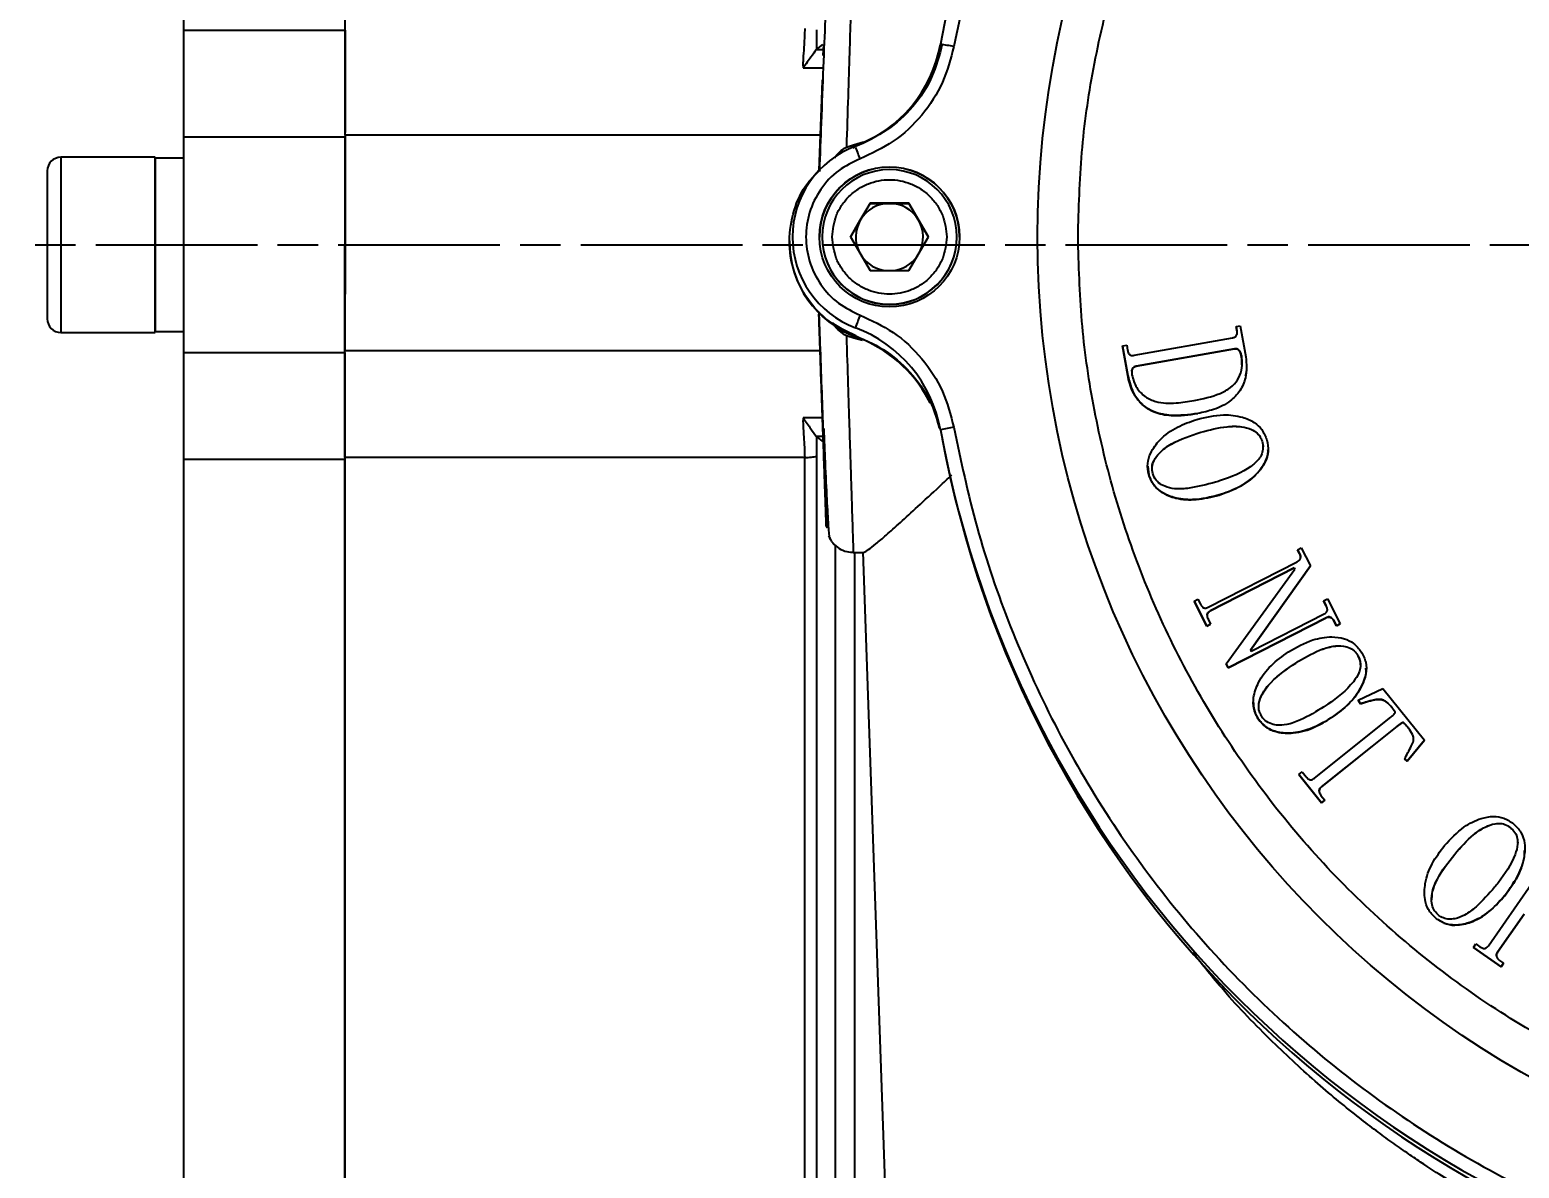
# Model space of a CAD drawing. Header units: millimetres. Extents: x 2160 to 4596, y 811 to 2534.
# Drawn here: x 3655.3 to 3765.9, y 2170 to 2254.6 of the extents above; entities that cross this region are included whole.
import ezdxf

# ---------------------------------------------------------------- set-up
doc = ezdxf.new("R2010")
doc.units = ezdxf.units.MM
doc.linetypes.add('AM_ISO08W050', pattern=[18, 12, -1.5, 3, -1.5])
doc.layers.add('AM_5', color=3, linetype='Continuous', lineweight=25)
doc.layers.add('AM_7', color=4, linetype='AM_ISO08W050', lineweight=25)
doc.styles.add('SLDTEXTSTYLE1', font='txt.shx', dxfattribs={"width": 0.7, "bigfont": 'gbcbig.shx'})
doc.dimstyles.new('SLDDIMSTYLE12$0', dxfattribs={"dimtxt": 12, "dimasz": 10, "dimexe": 0, "dimexo": 0.0625, "dimgap": 0.875, "dimtad": 1, "dimdec": 1, "dimlfac": 1.8, "dimrnd": 1e-09, "dimzin": 12, "dimdsep": 46, "dimtxsty": 'SLDTEXTSTYLE1', "dimcen": 0.09, "dimdle": 8.16, "dimclrd": 3, "dimclre": 3, "dimadec": 0, "dimazin": 3, "dimtfac": 1, "dimtdec": 1, "dimtofl": 0, "dimtmove": 0, "dimatfit": 3, "dimfxl": 0, "dimfrac": 2, "dimtolj": 1, "dimlwd": 5, "dimlwe": 5, "dimarcsym": 0})

# ---------------------------------------------------------------- blocks, each defined once
blk = doc.blocks.new('*D57')
at = {"layer": 'AM_5', "color": 3, "lineweight": 5, "transparency": 16777216}
blk.add_line((3666.63, 2331.61), (3497.42, 2331.61), dxfattribs=at)
at = {"layer": 'AM_5', "color": 3, "linetype": 'Continuous', "lineweight": 5, "transparency": 16777216}
for p, q in [((3497.42, 2321.61), (3497.42, 2155.61)), ((3666.63, 2145.61), (3497.42, 2145.61))]:
    blk.add_line(p, q, dxfattribs=at)
at = {"layer": 'AM_5', "color": 3, "transparency": 16777216}
for points in [[(3495.75, 2321.61), (3499.08, 2321.61), (3497.42, 2331.61)], [(3495.75, 2155.61), (3499.08, 2155.61), (3497.42, 2145.61)]]:
    blk.add_solid(points, dxfattribs=at)
at = {"layer": 'Defpoints', "color": 0, "transparency": 16777216}
for p in [(3666.69, 2331.61), (3497.42, 2145.61), (3666.69, 2145.61)]:
    blk.add_point(p, dxfattribs=at)
at = {"layer": 'AM_5', "color": 0, "transparency": 16777216, "insert": (3490.54, 2238.61), "char_height": 12, "attachment_point": 5, "rotation": 90, "style": 'SLDTEXTSTYLE1'}
blk.add_mtext('\\A1;186', dxfattribs=at)

msp = doc.modelspace()

# ---------------------------------------------------------------- linework, layer by layer
at = {"color": 7, "linetype": 'Continuous', "lineweight": 25}
for p, q in [((3666.692, 2254.546), (3678.692, 2254.546)), ((3666.692, 2254.546), (3666.692, 2246.608)), ((3678.692, 2254.546), (3678.692, 2246.958)), ((3713.692, 2254.584), (3713.692, 2253.128)), ((3713.676, 2253.1), (3713.692, 2253.128)), ((3714.192, 2253.1), (3713.676, 2253.1)), ((3713.692, 2253.128), (3714.17, 2253.492)), ((3714.205, 2253.479), (3714.178, 2252.685)), ((3714.205, 2253.493), (3714.205, 2253.479)), ((3712.698, 2251.751), (3714.196, 2251.751)), ((3714.114, 2250.851), (3714.086, 2250.064)), ((3714.114, 2250.868), (3714.114, 2250.851)), ((3714.086, 2250.064), (3713.879, 2244.144)), ((3666.692, 2246.608), (3666.691, 2230.618)), ((3678.692, 2246.608), (3666.692, 2246.608)), ((3678.691, 2230.618), (3678.692, 2246.608)), ((3713.971, 2246.77), (3678.692, 2246.77)), ((3715.918, 2245.878), (3716.446, 2246.033)), ((3716.395, 2245.824), (3716.627, 2245.951)), ((3716.446, 2246.033), (3717.174, 2246.265)), ((3657.592, 2245.113), (3657.591, 2232.113)), ((3664.592, 2245.113), (3657.592, 2245.113)), ((3664.592, 2245.113), (3664.591, 2232.113)), ((3664.591, 2232.173), (3664.592, 2245.053)), ((3666.692, 2245.053), (3664.592, 2245.053)), ((3717.671, 2241.699), (3716.227, 2239.199)), ((3716.949, 2240.443), (3717.671, 2241.693)), ((3720.558, 2241.699), (3717.671, 2241.699)), ((3717.671, 2241.693), (3717.671, 2241.699)), ((3717.671, 2241.693), (3719.114, 2241.693)), ((3719.114, 2241.693), (3720.558, 2241.693)), ((3722.001, 2239.199), (3720.558, 2241.699)), ((3720.558, 2241.693), (3720.558, 2241.699)), ((3720.558, 2241.693), (3721.279, 2240.443)), ((3716.229, 2239.196), (3716.949, 2240.443)), ((3721.279, 2240.443), (3721.999, 2239.196)), ((3711.692, 2238.903), (3711.692, 2238.831)), ((3711.914, 2239.201), (3711.914, 2239.167)), ((3714.114, 2239.198), (3714.114, 2239.186)), ((3716.227, 2239.199), (3717.671, 2236.699)), ((3720.558, 2236.699), (3722.001, 2239.199)), ((3724.114, 2239.186), (3724.114, 2239.198)), ((3717.671, 2236.699), (3720.558, 2236.699)), ((3744.851, 2232.554), (3745.157, 2232.608)), ((3745.157, 2232.608), (3745.568, 2230.31)), ((3657.591, 2232.113), (3664.591, 2232.113)), ((3664.591, 2232.173), (3666.691, 2232.173)), ((3716.471, 2231.696), (3715.915, 2231.855)), ((3716.51, 2231.826), (3716.471, 2231.696)), ((3717.108, 2231.503), (3716.471, 2231.696)), ((3716.583, 2232.427), (3716.583, 2232.461)), ((3716.627, 2231.783), (3716.627, 2231.856)), ((3737.278, 2230.414), (3744.579, 2231.714)), ((3744.907, 2232.248), (3744.851, 2232.554)), ((3744.851, 2232.554), (3744.851, 2232.552)), ((3744.851, 2232.552), (3744.907, 2232.246)), ((3744.907, 2232.248), (3744.907, 2232.246)), ((3744.907, 2232.246), (3744.908, 2232.028)), ((3666.691, 2230.618), (3678.691, 2230.618)), ((3666.691, 2230.618), (3666.691, 2222.68)), ((3678.691, 2230.78), (3713.969, 2230.78)), ((3678.691, 2230.618), (3678.691, 2222.68)), ((3713.969, 2230.78), (3713.974, 2230.643)), ((3736.419, 2231.104), (3736.725, 2231.158)), ((3736.81, 2228.909), (3736.419, 2231.104)), ((3736.419, 2231.104), (3736.419, 2231.101)), ((3736.419, 2231.101), (3736.81, 2228.907)), ((3736.725, 2231.158), (3736.789, 2230.801)), ((3744.726, 2230.898), (3737.425, 2229.597)), ((3737.425, 2229.595), (3744.726, 2230.895)), ((3744.726, 2230.895), (3744.726, 2230.898)), ((3737.425, 2229.595), (3737.425, 2229.597)), ((3745.261, 2230.254), (3745.251, 2229.715)), ((3745.261, 2230.254), (3745.261, 2230.256)), ((3736.81, 2228.909), (3736.81, 2228.907)), ((3745.626, 2229.259), (3745.626, 2229.262)), ((3722.133, 2226.855), (3722.024, 2227.104)), ((3714.145, 2225.763), (3712.698, 2225.763)), ((3722.905, 2224.889), (3722.905, 2224.855)), ((3713.691, 2224.381), (3713.676, 2224.409)), ((3713.676, 2224.409), (3714.192, 2224.409)), ((3713.691, 2224.381), (3713.691, 2222.923)), ((3714.207, 2223.987), (3713.691, 2224.381)), ((3714.194, 2224.409), (3714.256, 2224.409)), ((3678.691, 2222.68), (3666.691, 2222.68)), ((3712.825, 2222.822), (3678.691, 2222.818)), ((3747.23, 2223.432), (3747.23, 2223.434)), ((3738.272, 2222.192), (3738.272, 2222.19)), ((3738.285, 2222.192), (3738.363, 2221.537)), ((3749.41, 2215.97), (3749.688, 2216.113)), ((3749.688, 2216.113), (3750.373, 2214.772)), ((3716.424, 2215.779), (3717.201, 2215.779)), ((3717.132, 2215.824), (3719.823, 2138.775)), ((3742.784, 2211.705), (3749.395, 2215.088)), ((3749.553, 2215.693), (3749.41, 2215.97)), ((3749.41, 2215.97), (3749.41, 2215.968)), ((3749.41, 2215.968), (3749.553, 2215.691)), ((3749.553, 2215.693), (3749.553, 2215.691)), ((3749.168, 2214.622), (3742.926, 2211.428)), ((3742.926, 2211.426), (3749.168, 2214.62)), ((3744.124, 2207.49), (3749.216, 2214.529)), ((3750.373, 2214.772), (3745.925, 2208.529)), ((3745.926, 2208.527), (3750.373, 2214.77)), ((3749.216, 2214.529), (3749.168, 2214.622)), ((3749.168, 2214.622), (3749.168, 2214.62)), ((3749.168, 2214.62), (3749.215, 2214.528)), ((3750.373, 2214.772), (3750.373, 2214.77)), ((3741.736, 2212.16), (3742.013, 2212.302)), ((3742.681, 2210.311), (3741.736, 2212.16)), ((3741.736, 2212.16), (3741.736, 2212.158)), ((3741.736, 2212.158), (3742.681, 2210.308)), ((3742.013, 2212.302), (3742.202, 2211.933)), ((3751.35, 2212.179), (3751.628, 2212.322)), ((3751.539, 2211.809), (3751.35, 2212.179)), ((3751.35, 2212.179), (3751.35, 2212.177)), ((3751.35, 2212.177), (3751.539, 2211.807)), ((3751.539, 2211.809), (3751.539, 2211.807)), ((3751.628, 2212.322), (3752.573, 2210.472)), ((3742.77, 2210.823), (3742.959, 2210.453)), ((3742.926, 2211.428), (3742.926, 2211.426)), ((3751.525, 2210.927), (3744.267, 2207.213)), ((3744.267, 2207.211), (3751.525, 2210.925)), ((3745.974, 2208.436), (3751.383, 2211.204)), ((3751.525, 2210.927), (3751.525, 2210.925)), ((3752.296, 2210.33), (3752.107, 2210.7)), ((3752.107, 2210.7), (3752.107, 2210.698)), ((3752.107, 2210.698), (3752.296, 2210.328)), ((3752.573, 2210.472), (3752.296, 2210.33)), ((3752.296, 2210.328), (3752.573, 2210.47)), ((3752.573, 2210.472), (3752.573, 2210.47)), ((3742.959, 2210.453), (3742.681, 2210.311)), ((3742.681, 2210.308), (3742.959, 2210.451)), ((3742.681, 2210.311), (3742.681, 2210.308)), ((3742.959, 2210.453), (3742.959, 2210.451)), ((3752.296, 2210.33), (3752.296, 2210.328)), ((3745.925, 2208.529), (3745.974, 2208.436)), ((3744.267, 2207.213), (3744.124, 2207.49)), ((3744.124, 2207.49), (3744.124, 2207.488)), ((3744.124, 2207.488), (3744.267, 2207.211)), ((3744.267, 2207.213), (3744.267, 2207.211)), ((3754.518, 2207.175), (3754.518, 2207.177)), ((3753.922, 2204.805), (3755.75, 2205.672)), ((3755.75, 2205.672), (3758.829, 2201.829)), ((3746.125, 2204.633), (3746.125, 2204.63)), ((3754.076, 2204.529), (3753.922, 2204.805)), ((3753.922, 2204.805), (3753.922, 2204.803)), ((3753.922, 2204.803), (3754.076, 2204.527)), ((3754.076, 2204.529), (3754.076, 2204.527)), ((3756.44, 2204.231), (3756.44, 2204.229)), ((3750.663, 2199.007), (3756.326, 2203.543)), ((3756.806, 2202.863), (3751.183, 2198.359)), ((3751.183, 2198.357), (3756.806, 2202.861)), ((3756.806, 2202.863), (3756.806, 2202.861)), ((3757.638, 2202.734), (3757.638, 2202.732)), ((3758.829, 2201.829), (3757.551, 2200.274)), ((3757.551, 2200.272), (3758.829, 2201.827)), ((3758.829, 2201.829), (3758.829, 2201.827)), ((3749.513, 2199.28), (3749.755, 2199.475)), ((3749.755, 2199.475), (3750.048, 2199.111)), ((3757.551, 2200.274), (3757.349, 2200.444)), ((3757.349, 2200.444), (3757.349, 2200.441)), ((3757.349, 2200.441), (3757.551, 2200.272)), ((3757.551, 2200.274), (3757.551, 2200.272)), ((3751.198, 2197.176), (3749.513, 2199.28)), ((3749.513, 2199.28), (3749.513, 2199.278)), ((3749.513, 2199.278), (3751.198, 2197.174)), ((3751.183, 2198.359), (3751.183, 2198.357)), ((3751.15, 2197.735), (3751.441, 2197.371)), ((3751.441, 2197.371), (3751.198, 2197.176)), ((3751.198, 2197.174), (3751.441, 2197.369)), ((3751.441, 2197.371), (3751.441, 2197.369)), ((3751.198, 2197.176), (3751.198, 2197.174)), ((3763.577, 2186.568), (3767.851, 2192.695)), ((3758.843, 2190.604), (3758.843, 2190.602)), ((3766.235, 2188.918), (3764.262, 2186.09)), ((3764.262, 2186.088), (3766.235, 2188.916)), ((3762.471, 2186.446), (3762.652, 2186.704)), ((3764.528, 2185.009), (3762.471, 2186.446)), ((3762.471, 2186.446), (3762.471, 2186.444)), ((3762.471, 2186.444), (3764.528, 2185.007)), ((3762.652, 2186.704), (3762.95, 2186.494)), ((3764.262, 2186.09), (3764.262, 2186.088)), ((3764.409, 2185.477), (3764.709, 2185.267)), ((3764.709, 2185.267), (3764.528, 2185.009)), ((3764.528, 2185.007), (3764.709, 2185.265)), ((3764.709, 2185.267), (3764.709, 2185.265)), ((3764.528, 2185.009), (3764.528, 2185.007))]:
    msp.add_line(p, q, dxfattribs=at)
at = {"color": 7, "linetype": 'Continuous', "lineweight": 25, "flags": 128}
for points in [[(3666.692, 2314.457), (3666.692, 2313.199), (3666.692, 2311.595), (3666.692, 2309.653), (3666.692, 2307.383), (3666.692, 2304.794), (3666.692, 2301.899), (3666.692, 2298.712), (3666.692, 2295.246), (3666.692, 2291.518), (3666.692, 2287.545), (3666.692, 2283.346), (3666.692, 2278.94), (3666.692, 2274.347), (3666.692, 2269.589), (3666.692, 2264.688), (3666.692, 2259.665), (3666.692, 2254.546)], [(3678.692, 2254.546), (3678.692, 2259.665), (3678.692, 2264.687), (3678.692, 2269.589), (3678.692, 2274.347), (3678.692, 2278.94), (3678.692, 2283.346), (3678.692, 2287.545), (3678.692, 2291.518), (3678.692, 2295.246), (3678.692, 2298.712), (3678.692, 2301.899), (3678.692, 2304.794), (3678.692, 2307.383), (3678.692, 2309.653), (3678.692, 2311.595), (3678.692, 2313.198), (3678.692, 2314.457)], [(3666.691, 2222.68), (3666.691, 2217.56), (3666.691, 2212.538), (3666.691, 2207.637), (3666.691, 2202.878), (3666.691, 2198.286), (3666.691, 2193.879), (3666.691, 2189.68), (3666.691, 2185.708), (3666.691, 2181.98), (3666.691, 2178.514), (3666.691, 2175.326), (3666.691, 2172.431), (3666.691, 2169.843), (3666.691, 2167.572), (3666.691, 2165.631), (3666.691, 2164.027), (3666.691, 2162.768)], [(3678.691, 2162.768), (3678.691, 2164.027), (3678.691, 2165.631), (3678.691, 2167.572), (3678.691, 2169.843), (3678.691, 2172.431), (3678.691, 2175.326), (3678.691, 2178.514), (3678.691, 2181.98), (3678.691, 2185.708), (3678.691, 2189.68), (3678.691, 2193.879), (3678.691, 2198.286), (3678.691, 2202.878), (3678.691, 2207.636), (3678.691, 2212.538), (3678.691, 2217.56), (3678.691, 2222.68)], [(3712.825, 2162.782), (3712.825, 2164.052), (3712.825, 2165.667), (3712.825, 2167.619), (3712.825, 2169.899), (3712.825, 2172.498), (3712.825, 2175.402), (3712.825, 2178.598), (3712.825, 2182.073), (3712.825, 2185.809), (3712.825, 2189.789), (3712.825, 2193.995), (3712.825, 2198.407), (3712.825, 2203.005), (3712.825, 2207.768), (3712.825, 2212.674), (3712.825, 2217.699), (3712.825, 2222.822)], [(3713.691, 2222.923), (3713.691, 2217.834), (3713.691, 2212.841), (3713.691, 2207.967), (3713.691, 2203.235), (3713.691, 2198.666), (3713.691, 2194.282), (3713.691, 2190.104), (3713.691, 2186.149), (3713.691, 2182.437), (3713.691, 2178.986), (3713.691, 2175.809), (3713.691, 2172.924), (3713.691, 2170.342), (3713.691, 2168.077), (3713.691, 2166.137), (3713.691, 2164.533), (3713.691, 2163.271)], [(3715.105, 2163.007), (3715.105, 2163.007), (3715.105, 2163.186), (3715.105, 2163.715), (3715.105, 2164.594), (3715.105, 2165.816), (3715.105, 2167.377), (3715.105, 2169.27), (3715.105, 2171.485), (3715.105, 2174.013), (3715.105, 2176.84), (3715.105, 2179.956), (3715.105, 2183.344), (3715.105, 2186.989), (3715.105, 2190.874), (3715.105, 2194.982), (3715.106, 2199.292), (3715.106, 2203.785), (3715.106, 2208.44), (3715.106, 2213.236), (3715.106, 2216.261)], [(3716.52, 2215.741), (3716.52, 2211.513), (3716.52, 2206.796), (3716.52, 2202.228), (3716.52, 2197.83), (3716.52, 2193.623), (3716.52, 2189.626), (3716.52, 2185.858), (3716.52, 2182.337), (3716.52, 2179.078), (3716.52, 2176.098), (3716.52, 2173.41), (3716.52, 2171.027), (3716.52, 2168.96), (3716.52, 2167.219), (3716.52, 2165.811), (3716.52, 2164.744), (3716.52, 2164.022), (3716.52, 2163.649), (3716.52, 2163.593)]]:
    msp.add_lwpolyline(points, dxfattribs=at)
at = {"color": 7, "linetype": 'Continuous', "lineweight": 25}
for centre, radius in [((3801.614, 2239.203), 71.5), ((3719.114, 2239.203), 5.2)]:
    msp.add_circle(centre, radius, dxfattribs=at)
for centre, radius, start, end in [((3801.614, 2239.201), 80, 100.30604, 169.69383), ((3713.066, 2255.303), 10, 290.58663, 349.69385), ((3702.408, 2136.605), 118.693, 79.57321, 80.05575), ((3719.114, 2239.201), 7.2, 110.58661, 179.99981), ((3407.806, 2129.163), 330.121, 20.5433, 20.71651), ((3657.592, 2244.113), 1, 89.99969, 179.99969), ((3719.114, 2239.186), 5.2, 0.00011, 179.99974), ((3719.114, 2239.198), 5, 359.99978, 179.99975), ((3719.114, 2239.193), 2.5, 89.99966, 149.9996), ((3719.114, 2239.193), 2.5, 29.99978, 89.99971), ((3719.114, 2239.193), 2.5, 149.99962, 207.09742), ((3719.114, 2239.193), 2.5, 332.90197, 29.99975), ((3719.192, 2238.831), 7.5, 179.99988, 250.00153), ((3719.114, 2239.201), 7.2, 179.99987, 249.41339), ((3719.114, 2239.198), 5, 179.99995, 359.99959), ((3719.114, 2239.186), 5, 179.99995, 359.99959), ((3719.114, 2239.193), 2.5, 212.9021, 265.89476), ((3719.114, 2239.193), 2.5, 274.10462, 327.09726), ((3657.591, 2233.113), 1, 179.99969, 269.99969), ((4030.483, 2115.36), 335.031, 159.37056, 159.54192), ((3713.066, 2223.1), 10, 10.30615, 69.41337), ((3713.207, 2222.386), 10, 28.14855, 70.0015), ((3744.938, 2107.918), 119.028, 100.18577, 100.66732), ((3801.614, 2239.201), 80, 190.30617, 259.69396), ((3801.691, 2238.829), 80, 190.52799, 258.6349)]:
    msp.add_arc(centre, radius, start, end, dxfattribs=at)
for points, knots in [([(3787.481, 2316.929), (3784.985, 2316.402), (3779.947, 2315.34), (3772.57, 2312.801), (3765.328, 2309.532), (3758.349, 2305.469), (3751.746, 2300.658), (3745.653, 2295.165), (3740.16, 2289.072), (3735.348, 2282.469), (3731.286, 2275.49), (3728.016, 2268.248), (3725.478, 2260.871), (3724.415, 2255.833), (3723.889, 2253.337)], [0, 0, 0, 0, 0.0799588, 0.1613715, 0.2441424, 0.3288926, 0.4142166, 0.5, 0.5857784, 0.6711024, 0.7558576, 0.8386237, 0.9200388, 1, 1, 1, 1]), ([(3733.114, 2239.21), (3733.169, 2241.299), (3733.279, 2245.477), (3734.189, 2251.816), (3735.675, 2258.168), (3737.849, 2264.534), (3740.679, 2270.757), (3744.193, 2276.78), (3748.347, 2282.472), (3753.091, 2287.733), (3758.352, 2292.477), (3764.044, 2296.631), (3770.067, 2300.144), (3776.29, 2302.976), (3782.656, 2305.147), (3789.008, 2306.642), (3795.347, 2307.52), (3801.614, 2307.805), (3807.881, 2307.52), (3814.22, 2306.642), (3820.573, 2305.147), (3826.938, 2302.976), (3833.162, 2300.144), (3839.184, 2296.631), (3844.876, 2292.477), (3850.138, 2287.733), (3854.881, 2282.472), (3859.035, 2276.78), (3862.549, 2270.757), (3865.38, 2264.534), (3867.554, 2258.168), (3869.04, 2251.816), (3869.95, 2245.477), (3870.059, 2241.299), (3870.114, 2239.21)], [0, 0, 0, 0, 0.02912361, 0.05824846, 0.08912004, 0.11999406, 0.1519015, 0.18431275, 0.21706879, 0.24999999, 0.2829312, 0.31568724, 0.34809849, 0.38000593, 0.41087751, 0.44175153, 0.47087453, 0.49999999, 0.52912299, 0.55824846, 0.58912004, 0.61999406, 0.6519015, 0.68431275, 0.71706879, 0.74999999, 0.7829312, 0.81568724, 0.84809849, 0.88000593, 0.91087751, 0.94175153, 0.97087515, 1, 1, 1, 1]), ([(3716.436, 2262.071), (3716.435, 2262.02), (3716.431, 2261.918), (3716.406, 2261.148), (3716.374, 2260.137), (3716.338, 2259.008), (3716.29, 2257.502), (3716.225, 2255.494), (3716.139, 2252.834), (3716.037, 2249.619), (3715.959, 2247.153), (3715.918, 2245.878)], [0, 0, 0, 0, 0.1217334, 0.2456529, 0.3295313, 0.4143849, 0.5002146, 0.6112196, 0.7315209, 0.8611156, 1, 1, 1, 1]), ([(3714.722, 2260.953), (3714.709, 2260.989), (3714.667, 2261.101), (3714.585, 2260.173), (3714.473, 2258.275), (3714.344, 2255.442), (3714.199, 2251.87), (3714.053, 2248.023), (3713.954, 2245.284), (3713.91, 2244.072)], [0, 0, 0, 0, 0.0766683, 0.2378832, 0.398102, 0.5574825, 0.7161906, 0.8743952, 1, 1, 1, 1]), ([(3712.826, 2254.688), (3712.814, 2254.286), (3712.793, 2253.579), (3712.716, 2252.742), (3712.689, 2252.165), (3712.695, 2251.881), (3712.698, 2251.751)], [0, 0, 0, 0, 0.39272652, 0.69002655, 0.85917042, 1, 1, 1, 1]), ([(3713.676, 2253.1), (3713.552, 2252.928), (3713.273, 2252.541), (3712.903, 2252.034), (3712.698, 2251.751)], [0, 0, 0, 0, 0.4434973, 1, 1, 1, 1]), ([(3723.889, 2253.337), (3723.655, 2252.434), (3723.18, 2250.597), (3721.596, 2248.184), (3719.504, 2246.194), (3717.781, 2245.398), (3716.934, 2245.008)], [0, 0, 0, 0, 0.24579633, 0.5, 0.75420367, 1, 1, 1, 1]), ([(3715.045, 2245.083), (3715.157, 2245.232), (3715.399, 2245.551), (3715.737, 2245.764), (3715.918, 2245.878)], [0, 0, 0, 0, 0.4647089, 1, 1, 1, 1]), ([(3716.934, 2245.008), (3716.381, 2244.743), (3715.247, 2244.202), (3713.937, 2242.784), (3713.1, 2241.068), (3712.824, 2239.203), (3713.1, 2237.339), (3713.937, 2235.623), (3715.247, 2234.205), (3716.381, 2233.664), (3716.934, 2233.399)], [0, 0, 0, 0, 0.122089, 0.25, 0.377911, 0.5, 0.622089, 0.75, 0.877911, 1, 1, 1, 1]), ([(3656.592, 2244.113), (3656.592, 2244.039), (3656.592, 2243.926), (3656.592, 2243.24), (3656.592, 2242.531), (3656.591, 2241.65), (3656.591, 2240.369), (3656.591, 2238.613), (3656.591, 2236.857), (3656.591, 2235.576), (3656.591, 2234.695), (3656.591, 2233.985), (3656.591, 2233.299), (3656.591, 2233.186), (3656.591, 2233.113)], [0, 0, 0, 0, 0.1197284, 0.1841803, 0.25, 0.3158197, 0.3802716, 0.5, 0.6197284, 0.6841803, 0.75, 0.8158197, 0.8802716, 1, 1, 1, 1]), ([(3716.627, 2231.856), (3715.932, 2232.18), (3714.544, 2232.83), (3712.954, 2234.542), (3711.927, 2236.61), (3711.571, 2238.908), (3711.94, 2241.181), (3712.774, 2243.039), (3713.664, 2243.882), (3713.999, 2244.199)], [0, 0, 0, 0, 0.1514487, 0.3028974, 0.4543462, 0.6057949, 0.7572436, 0.9086923, 1, 1, 1, 1]), ([(3714.864, 2239.199), (3714.921, 2239.734), (3715.008, 2240.556), (3715.538, 2241.546), (3716.087, 2242.226), (3716.768, 2242.778), (3717.757, 2243.291), (3719.114, 2243.552), (3720.471, 2243.291), (3721.461, 2242.778), (3722.142, 2242.226), (3722.69, 2241.546), (3723.22, 2240.556), (3723.307, 2239.734), (3723.364, 2239.199)], [0, 0, 0, 0, 0.1197284, 0.1841803, 0.25, 0.3158197, 0.3802716, 0.5, 0.6197284, 0.6841803, 0.75, 0.8158197, 0.8802716, 1, 1, 1, 1]), ([(3723.364, 2239.199), (3723.307, 2238.665), (3723.22, 2237.842), (3722.69, 2236.852), (3722.142, 2236.173), (3721.461, 2235.62), (3720.471, 2235.107), (3719.114, 2234.847), (3717.757, 2235.107), (3716.768, 2235.621), (3716.087, 2236.173), (3715.538, 2236.852), (3715.008, 2237.842), (3714.921, 2238.665), (3714.864, 2239.199)], [0, 0, 0, 0, 0.1197284, 0.1841803, 0.25, 0.3158197, 0.3802716, 0.5, 0.6197284, 0.6841803, 0.75, 0.8158197, 0.8802716, 1, 1, 1, 1]), ([(3870.114, 2239.21), (3870.059, 2237.121), (3869.95, 2232.943), (3869.04, 2226.604), (3867.554, 2220.251), (3865.38, 2213.886), (3862.549, 2207.663), (3859.035, 2201.64), (3854.881, 2195.948), (3850.138, 2190.687), (3844.876, 2185.943), (3839.184, 2181.789), (3833.162, 2178.275), (3826.939, 2175.444), (3820.573, 2173.273), (3814.22, 2171.777), (3807.882, 2170.9), (3801.614, 2170.615), (3795.347, 2170.9), (3789.008, 2171.777), (3782.656, 2173.273), (3776.29, 2175.444), (3770.067, 2178.275), (3764.044, 2181.789), (3758.352, 2185.943), (3753.091, 2190.687), (3748.347, 2195.948), (3744.193, 2201.64), (3740.679, 2207.663), (3737.849, 2213.886), (3735.675, 2220.251), (3734.189, 2226.604), (3733.279, 2232.943), (3733.169, 2237.121), (3733.114, 2239.21)], [0, 0, 0, 0, 0.0291236, 0.0582485, 0.08912, 0.1199941, 0.1519015, 0.1843128, 0.2170688, 0.25, 0.2829312, 0.3156872, 0.3480985, 0.3800059, 0.4108775, 0.4417515, 0.4708745, 0.5, 0.529123, 0.5582485, 0.58912, 0.6199941, 0.6519015, 0.6843128, 0.7170688, 0.75, 0.7829312, 0.8156872, 0.8480985, 0.8800059, 0.9108775, 0.9417515, 0.9708751, 1, 1, 1, 1]), ([(3713.873, 2233.633), (3713.895, 2232.99), (3713.959, 2231.172), (3714.056, 2228.386), (3714.161, 2225.381), (3714.251, 2222.78), (3714.325, 2220.644), (3714.381, 2219.046), (3714.417, 2218.023), (3714.43, 2217.615), (3714.423, 2217.825), (3714.394, 2218.655), (3714.344, 2220.073), (3714.275, 2222.043), (3714.189, 2224.507), (3714.088, 2227.376), (3714.012, 2229.554), (3713.974, 2230.643)], [0, 0, 0, 0, 0.0375957, 0.1063366, 0.1750804, 0.243824, 0.3125667, 0.3813092, 0.4500521, 0.518795, 0.587537, 0.6562791, 0.7250226, 0.7937664, 0.8625103, 0.9312548, 1, 1, 1, 1]), ([(3713.969, 2230.78), (3713.964, 2230.936), (3713.952, 2231.257), (3713.912, 2232.427), (3713.879, 2233.39), (3713.876, 2233.477)], [0, 0, 0, 0, 0.4620596, 0.9510913, 1, 1, 1, 1]), ([(3714.11, 2226.777), (3714.109, 2226.824), (3714.106, 2226.896), (3714.092, 2227.318), (3714.074, 2227.835), (3714.049, 2228.528), (3714.02, 2229.355), (3713.994, 2230.135), (3713.967, 2230.914), (3713.938, 2231.74), (3713.913, 2232.431), (3713.895, 2232.945), (3713.881, 2233.364), (3713.878, 2233.432), (3713.877, 2233.477)], [0, 0, 0, 0, 0.1213599, 0.1847896, 0.2498693, 0.3550213, 0.4225846, 0.5, 0.5774194, 0.644984, 0.7501306, 0.8152129, 0.8786435, 1, 1, 1, 1]), ([(3715.915, 2231.855), (3715.742, 2231.97), (3715.387, 2232.204), (3715.053, 2232.552), (3714.951, 2232.785), (3714.937, 2232.817)], [0, 0, 0, 0, 0.44903943, 0.92413199, 1, 1, 1, 1]), ([(3716.934, 2233.399), (3717.781, 2233.008), (3719.504, 2232.213), (3721.596, 2230.223), (3723.18, 2227.81), (3723.655, 2225.973), (3723.889, 2225.07)], [0, 0, 0, 0, 0.24579633, 0.5, 0.75420367, 1, 1, 1, 1]), ([(3715.915, 2231.855), (3715.953, 2230.633), (3716.029, 2228.267), (3716.117, 2225.477), (3716.184, 2223.376), (3716.234, 2221.828), (3716.288, 2220.143), (3716.341, 2218.468), (3716.387, 2217.014), (3716.415, 2216.131), (3716.427, 2215.743), (3716.425, 2215.814), (3716.424, 2215.83)], [0, 0, 0, 0, 0.1340749, 0.2594439, 0.3382255, 0.41313, 0.4841574, 0.6085038, 0.7306346, 0.850552, 0.9682583, 1, 1, 1, 1]), ([(3716.627, 2231.856), (3717.418, 2231.499), (3719.002, 2230.785), (3720.906, 2228.983), (3722.254, 2227.021), (3722.646, 2225.589), (3722.809, 2224.992)], [0, 0, 0, 0, 0.2693299, 0.5386597, 0.8079896, 1, 1, 1, 1]), ([(3744.579, 2231.714), (3744.651, 2231.733), (3744.756, 2231.759), (3744.861, 2231.853), (3744.913, 2231.954), (3744.927, 2232.091), (3744.914, 2232.192), (3744.907, 2232.248)], [0, 0, 0, 0, 0.30392994, 0.43941157, 0.5752405, 0.76653821, 1, 1, 1, 1]), ([(3736.789, 2230.801), (3736.807, 2230.716), (3736.833, 2230.595), (3736.928, 2230.472), (3737.023, 2230.416), (3737.143, 2230.397), (3737.232, 2230.408), (3737.278, 2230.414)], [0, 0, 0, 0, 0.35696, 0.5062957, 0.6288316, 0.8071132, 1, 1, 1, 1]), ([(3744.726, 2230.895), (3744.772, 2230.9), (3744.854, 2230.908), (3744.975, 2230.86), (3745.087, 2230.758), (3745.199, 2230.551), (3745.237, 2230.369), (3745.261, 2230.254)], [0, 0, 0, 0, 0.1466773, 0.2597848, 0.4063589, 0.6245326, 1, 1, 1, 1]), ([(3745.261, 2230.256), (3745.243, 2230.345), (3745.206, 2230.524), (3745.111, 2230.732), (3744.992, 2230.848), (3744.897, 2230.898), (3744.806, 2230.906), (3744.749, 2230.9), (3744.726, 2230.898)], [0, 0, 0, 0, 0.2921955, 0.58744784, 0.71225893, 0.81805092, 0.92407158, 1, 1, 1, 1]), ([(3737.425, 2229.597), (3737.374, 2229.584), (3737.287, 2229.562), (3737.184, 2229.469), (3737.117, 2229.34), (3737.091, 2229.163), (3737.108, 2229.033), (3737.117, 2228.963)], [0, 0, 0, 0, 0.193467, 0.3358788, 0.5086875, 0.7339662, 1, 1, 1, 1]), ([(3737.11, 2229.226), (3737.109, 2229.24), (3737.106, 2229.298), (3737.145, 2229.395), (3737.211, 2229.499), (3737.312, 2229.568), (3737.386, 2229.586), (3737.425, 2229.595)], [0, 0, 0, 0, 0.082416, 0.3268959, 0.5723108, 0.7726547, 1, 1, 1, 1]), ([(3741.724, 2227.047), (3742.383, 2227.184), (3743.336, 2227.381), (3744.428, 2227.964), (3744.996, 2228.564), (3745.292, 2229.265), (3745.322, 2229.851), (3745.274, 2230.168), (3745.261, 2230.256)], [0, 0, 0, 0, 0.371772, 0.5375514, 0.6794823, 0.8219529, 0.950737, 1, 1, 1, 1]), ([(3745.568, 2230.31), (3745.612, 2229.777), (3745.685, 2228.894), (3745.173, 2227.75), (3744.366, 2226.898), (3743.246, 2226.36), (3742.396, 2226.178), (3742, 2226.093)], [0, 0, 0, 0, 0.251835, 0.4174083, 0.5832357, 0.8058387, 1, 1, 1, 1]), ([(3742, 2226.093), (3741.332, 2226.002), (3740.27, 2225.858), (3738.877, 2226.112), (3737.942, 2226.636), (3737.231, 2227.48), (3736.932, 2228.298), (3736.829, 2228.814), (3736.81, 2228.909)], [0, 0, 0, 0, 0.2981143, 0.4743939, 0.6200678, 0.7658819, 0.9565068, 1, 1, 1, 1]), ([(3736.81, 2228.907), (3736.928, 2228.434), (3737.128, 2227.632), (3737.859, 2226.703), (3738.82, 2226.118), (3740.255, 2225.853), (3741.344, 2226.002), (3742, 2226.091)], [0, 0, 0, 0, 0.2147875, 0.363839, 0.5132044, 0.70643, 1, 1, 1, 1]), ([(3737.117, 2228.963), (3737.21, 2228.634), (3737.39, 2228.003), (3738.067, 2227.31), (3739.083, 2226.842), (3740.351, 2226.839), (3741.286, 2226.98), (3741.724, 2227.047)], [0, 0, 0, 0, 0.1795953, 0.3437589, 0.4958271, 0.7636966, 1, 1, 1, 1]), ([(3745.535, 2228.876), (3745.582, 2228.995), (3745.632, 2229.121), (3745.624, 2229.252), (3745.623, 2229.259)], [0, 0, 0, 0, 0.9454114, 1, 1, 1, 1]), ([(3741.938, 2225.65), (3742.595, 2225.808), (3743.714, 2226.078), (3745.194, 2225.903), (3746.165, 2225.49), (3746.82, 2224.904), (3747.022, 2224.4), (3747.128, 2224.136)], [0, 0, 0, 0, 0.335879, 0.5723444, 0.7315693, 0.8590321, 1, 1, 1, 1]), ([(3712.698, 2225.763), (3712.695, 2225.583), (3712.688, 2225.121), (3712.775, 2224.155), (3712.806, 2223.332), (3712.825, 2222.822)], [0, 0, 0, 0, 0.1942422, 0.5006255, 1, 1, 1, 1]), ([(3712.698, 2225.763), (3712.901, 2225.482), (3713.27, 2224.973), (3713.55, 2224.583), (3713.676, 2224.409)], [0, 0, 0, 0, 0.5512851, 1, 1, 1, 1]), ([(3714.233, 2224.969), (3714.267, 2224.118), (3714.349, 2222.054), (3714.463, 2219.587), (3714.574, 2217.685), (3714.655, 2216.76), (3714.696, 2216.864), (3714.71, 2216.898)], [0, 0, 0, 0, 0.1663905, 0.4035453, 0.6419371, 0.881799, 1, 1, 1, 1]), ([(3723.889, 2225.07), (3724.415, 2222.574), (3725.478, 2217.537), (3728.016, 2210.16), (3731.285, 2202.918), (3735.348, 2195.939), (3740.16, 2189.336), (3745.652, 2183.242), (3751.746, 2177.749), (3758.349, 2172.938), (3765.328, 2168.875), (3772.57, 2165.606), (3779.947, 2163.067), (3784.985, 2162.005), (3787.481, 2161.478)], [0, 0, 0, 0, 0.0799588, 0.1613715, 0.2441424, 0.3288926, 0.4142166, 0.5, 0.5857784, 0.6711024, 0.7558576, 0.8386237, 0.9200388, 1, 1, 1, 1]), ([(3738.363, 2221.539), (3738.312, 2221.824), (3738.214, 2222.371), (3738.527, 2223.296), (3739.24, 2224.274), (3740.447, 2225.14), (3741.446, 2225.482), (3741.938, 2225.65)], [0, 0, 0, 0, 0.14232276, 0.27348402, 0.47364872, 0.74063358, 1, 1, 1, 1]), ([(3742.221, 2224.698), (3742.87, 2224.871), (3743.865, 2225.136), (3745.155, 2225.159), (3745.919, 2224.97), (3746.426, 2224.659), (3746.677, 2224.323), (3746.754, 2224.098), (3746.777, 2224.032)], [0, 0, 0, 0, 0.3973458, 0.609831, 0.7595167, 0.8585918, 0.95839, 1, 1, 1, 1]), ([(3742.221, 2224.696), (3742.87, 2224.869), (3743.865, 2225.134), (3745.155, 2225.157), (3745.919, 2224.968), (3746.426, 2224.656), (3746.677, 2224.321), (3746.754, 2224.096), (3746.777, 2224.03)], [0, 0, 0, 0, 0.39734584, 0.60983103, 0.75951667, 0.85859175, 0.95838996, 1, 1, 1, 1]), ([(3738.663, 2221.63), (3738.633, 2221.798), (3738.573, 2222.128), (3738.765, 2222.674), (3739.223, 2223.29), (3740.369, 2224.105), (3741.472, 2224.458), (3742.221, 2224.698)], [0, 0, 0, 0, 0.0984386, 0.1929593, 0.3270867, 0.5428796, 1, 1, 1, 1]), ([(3738.621, 2222.086), (3738.619, 2222.101), (3738.6, 2222.277), (3738.78, 2222.671), (3739.215, 2223.288), (3740.374, 2224.102), (3741.474, 2224.456), (3742.221, 2224.696)], [0, 0, 0, 0, 0.0095693, 0.1134073, 0.2607559, 0.4978201, 1, 1, 1, 1]), ([(3746.777, 2224.032), (3746.813, 2223.866), (3746.881, 2223.551), (3746.777, 2223.078), (3746.48, 2222.584), (3745.512, 2221.779), (3744.359, 2221.311), (3743.445, 2221.031), (3743.317, 2220.992)], [0, 0, 0, 0, 0.0990131, 0.188639, 0.2779776, 0.4352627, 0.9208036, 1, 1, 1, 1]), ([(3747.128, 2224.136), (3747.184, 2223.854), (3747.296, 2223.286), (3747.017, 2222.378), (3746.256, 2221.403), (3745.078, 2220.553), (3744.058, 2220.199), (3743.601, 2220.04)], [0, 0, 0, 0, 0.1426699, 0.2869001, 0.4591985, 0.7575481, 1, 1, 1, 1]), ([(3746.777, 2224.03), (3746.828, 2223.863), (3746.88, 2223.693), (3746.845, 2223.527), (3746.845, 2223.525)], [0, 0, 0, 0, 0.9865106, 1, 1, 1, 1]), ([(3743.601, 2220.038), (3744.234, 2220.271), (3745.336, 2220.677), (3746.484, 2221.637), (3747.051, 2222.501), (3747.251, 2223.084), (3747.216, 2223.38), (3747.21, 2223.43)], [0, 0, 0, 0, 0.3822868, 0.665266, 0.83077, 0.9712932, 1, 1, 1, 1]), ([(3717.201, 2215.805), (3717.212, 2215.798), (3717.251, 2215.774), (3717.542, 2215.965), (3718.077, 2216.379), (3718.869, 2217.055), (3719.908, 2217.98), (3721.239, 2219.198), (3722.528, 2220.393), (3723.434, 2221.242), (3723.739, 2221.528)], [0, 0, 0, 0, 0.0472969, 0.1728497, 0.3043941, 0.4397908, 0.5874926, 0.7427969, 0.9134319, 1, 1, 1, 1]), ([(3743.601, 2220.04), (3742.946, 2219.88), (3741.832, 2219.606), (3740.331, 2219.762), (3739.344, 2220.19), (3738.669, 2220.78), (3738.467, 2221.28), (3738.363, 2221.539)], [0, 0, 0, 0, 0.33328488, 0.56668722, 0.73501107, 0.86304174, 1, 1, 1, 1]), ([(3738.363, 2221.537), (3738.468, 2221.277), (3738.679, 2220.755), (3739.409, 2220.139), (3740.495, 2219.714), (3741.978, 2219.631), (3743.035, 2219.896), (3743.601, 2220.038)], [0, 0, 0, 0, 0.13764123, 0.27625014, 0.46019135, 0.71085333, 1, 1, 1, 1]), ([(3743.317, 2220.992), (3742.672, 2220.818), (3741.681, 2220.55), (3740.393, 2220.454), (3739.612, 2220.623), (3739.079, 2220.926), (3738.785, 2221.282), (3738.695, 2221.539), (3738.663, 2221.63)], [0, 0, 0, 0, 0.386905, 0.59384529, 0.74148602, 0.84254662, 0.94434857, 1, 1, 1, 1]), ([(3714.547, 2218.127), (3714.512, 2217.884), (3714.465, 2217.566), (3714.453, 2217.641), (3714.45, 2217.659)], [0, 0, 0, 0, 0.7636811, 1, 1, 1, 1]), ([(3714.587, 2216.996), (3714.684, 2216.815), (3714.88, 2216.449), (3715.363, 2216.053), (3715.917, 2215.808), (3716.304, 2215.789), (3716.491, 2215.78)], [0, 0, 0, 0, 0.2550203, 0.5141547, 0.7657096, 1, 1, 1, 1]), ([(3749.395, 2215.088), (3749.445, 2215.117), (3749.526, 2215.165), (3749.609, 2215.268), (3749.642, 2215.371), (3749.633, 2215.52), (3749.586, 2215.622), (3749.553, 2215.693)], [0, 0, 0, 0, 0.2393069, 0.3883408, 0.5382316, 0.6776492, 1, 1, 1, 1]), ([(3749.553, 2215.691), (3749.589, 2215.619), (3749.635, 2215.527), (3749.634, 2215.427), (3749.634, 2215.404)], [0, 0, 0, 0, 0.7799305, 1, 1, 1, 1]), ([(3742.202, 2211.933), (3742.243, 2211.859), (3742.302, 2211.755), (3742.428, 2211.659), (3742.543, 2211.634), (3742.666, 2211.651), (3742.744, 2211.687), (3742.784, 2211.705)], [0, 0, 0, 0, 0.3460999, 0.4934666, 0.642693, 0.8205684, 1, 1, 1, 1]), ([(3751.383, 2211.204), (3751.433, 2211.234), (3751.514, 2211.281), (3751.597, 2211.384), (3751.63, 2211.487), (3751.621, 2211.637), (3751.573, 2211.738), (3751.539, 2211.809)], [0, 0, 0, 0, 0.2390785, 0.388006, 0.537788, 0.6770745, 1, 1, 1, 1]), ([(3742.926, 2211.428), (3742.88, 2211.4), (3742.801, 2211.352), (3742.724, 2211.243), (3742.691, 2211.116), (3742.704, 2210.968), (3742.748, 2210.871), (3742.77, 2210.823)], [0, 0, 0, 0, 0.227355, 0.3882091, 0.5496794, 0.7768914, 1, 1, 1, 1]), ([(3742.704, 2211.11), (3742.704, 2211.129), (3742.703, 2211.19), (3742.748, 2211.281), (3742.827, 2211.368), (3742.892, 2211.406), (3742.926, 2211.426)], [0, 0, 0, 0, 0.1378535, 0.4467628, 0.7136809, 1, 1, 1, 1]), ([(3752.107, 2210.7), (3752.073, 2210.758), (3752.014, 2210.858), (3751.885, 2210.947), (3751.766, 2210.988), (3751.642, 2210.978), (3751.566, 2210.945), (3751.525, 2210.927)], [0, 0, 0, 0, 0.2824456, 0.4888331, 0.6493785, 0.8108685, 1, 1, 1, 1]), ([(3751.525, 2210.925), (3751.578, 2210.947), (3751.664, 2210.984), (3751.807, 2210.978), (3751.926, 2210.923), (3752.034, 2210.827), (3752.082, 2210.742), (3752.107, 2210.698)], [0, 0, 0, 0, 0.2386156, 0.3943123, 0.5886671, 0.7840759, 1, 1, 1, 1]), ([(3748.738, 2208.392), (3749.324, 2208.729), (3750.324, 2209.305), (3751.793, 2209.554), (3752.84, 2209.428), (3753.629, 2209.052), (3753.963, 2208.627), (3754.138, 2208.404)], [0, 0, 0, 0, 0.3363681, 0.5746453, 0.7319443, 0.859761, 1, 1, 1, 1]), ([(3746.469, 2203.444), (3746.344, 2203.691), (3746.1, 2204.176), (3746.123, 2205.133), (3746.511, 2206.256), (3747.412, 2207.448), (3748.287, 2208.071), (3748.738, 2208.392)], [0, 0, 0, 0, 0.1364241, 0.2681551, 0.4645747, 0.7240047, 1, 1, 1, 1]), ([(3749.276, 2207.56), (3749.849, 2207.909), (3750.725, 2208.442), (3751.955, 2208.827), (3752.743, 2208.864), (3753.324, 2208.704), (3753.658, 2208.453), (3753.793, 2208.26), (3753.831, 2208.205)], [0, 0, 0, 0, 0.3975275, 0.6073912, 0.7599955, 0.8599042, 0.9604568, 1, 1, 1, 1]), ([(3749.276, 2207.558), (3749.849, 2207.907), (3750.725, 2208.44), (3751.955, 2208.825), (3752.743, 2208.862), (3753.324, 2208.702), (3753.658, 2208.451), (3753.793, 2208.258), (3753.831, 2208.203)], [0, 0, 0, 0, 0.3975275, 0.6073912, 0.7599955, 0.8599042, 0.9604568, 1, 1, 1, 1]), ([(3754.138, 2208.404), (3754.271, 2208.148), (3754.539, 2207.635), (3754.526, 2206.683), (3754.072, 2205.537), (3753.183, 2204.392), (3752.308, 2203.766), (3751.913, 2203.484)], [0, 0, 0, 0, 0.143045, 0.2874047, 0.4604144, 0.7565284, 1, 1, 1, 1]), ([(3746.731, 2203.613), (3746.655, 2203.767), (3746.507, 2204.064), (3746.531, 2204.643), (3746.803, 2205.37), (3747.674, 2206.475), (3748.631, 2207.123), (3749.276, 2207.56)], [0, 0, 0, 0, 0.0986508, 0.1910466, 0.3285976, 0.5470935, 1, 1, 1, 1]), ([(3746.547, 2204.294), (3746.544, 2204.382), (3746.532, 2204.706), (3746.817, 2205.369), (3747.665, 2206.472), (3748.627, 2207.12), (3749.276, 2207.558)], [0, 0, 0, 0, 0.0593403, 0.21928601, 0.47335549, 1, 1, 1, 1]), ([(3753.831, 2208.205), (3753.912, 2208.056), (3754.066, 2207.772), (3754.1, 2207.286), (3753.955, 2206.731), (3753.241, 2205.679), (3752.272, 2204.905), (3751.473, 2204.38), (3751.375, 2204.316)], [0, 0, 0, 0, 0.0991858, 0.1896046, 0.2798456, 0.4340138, 0.9308289, 1, 1, 1, 1]), ([(3751.913, 2203.482), (3752.459, 2203.885), (3753.402, 2204.582), (3754.192, 2205.817), (3754.524, 2206.671), (3754.494, 2207.07), (3754.486, 2207.174)], [0, 0, 0, 0, 0.4310513, 0.7446761, 0.9334897, 1, 1, 1, 1]), ([(3753.831, 2208.203), (3753.917, 2208.055), (3754.057, 2207.809), (3754.062, 2207.529), (3754.064, 2207.419)], [0, 0, 0, 0, 0.6062855, 1, 1, 1, 1]), ([(3746.151, 2204.632), (3746.149, 2204.456), (3746.144, 2204.033), (3746.349, 2203.66), (3746.469, 2203.441)], [0, 0, 0, 0, 0.4153433, 1, 1, 1, 1]), ([(3751.375, 2204.316), (3750.806, 2203.966), (3749.931, 2203.429), (3748.725, 2202.975), (3747.929, 2202.915), (3747.331, 2203.055), (3746.945, 2203.313), (3746.786, 2203.535), (3746.731, 2203.613)], [0, 0, 0, 0, 0.3869557, 0.5937935, 0.7403385, 0.8420988, 0.9447777, 1, 1, 1, 1]), ([(3754.076, 2204.527), (3754.478, 2204.663), (3754.979, 2204.832), (3755.624, 2204.878), (3755.983, 2204.714), (3756.239, 2204.471), (3756.394, 2204.283), (3756.44, 2204.229)], [0, 0, 0, 0, 0.4831474, 0.6016413, 0.7220288, 0.9188132, 1, 1, 1, 1]), ([(3756.44, 2204.231), (3756.301, 2204.391), (3756.094, 2204.631), (3755.737, 2204.845), (3755.245, 2204.892), (3754.696, 2204.726), (3754.248, 2204.584), (3754.076, 2204.529)], [0, 0, 0, 0, 0.2407928, 0.3597767, 0.4617112, 0.7944126, 1, 1, 1, 1]), ([(3756.326, 2203.543), (3756.365, 2203.574), (3756.467, 2203.656), (3756.576, 2203.753), (3756.642, 2203.835), (3756.657, 2203.863), (3756.659, 2203.89), (3756.641, 2203.95), (3756.566, 2204.065), (3756.49, 2204.165), (3756.44, 2204.231)], [0, 0, 0, 0, 0.1667091, 0.4386095, 0.4873232, 0.5172064, 0.5418023, 0.5788161, 0.7230841, 1, 1, 1, 1]), ([(3751.913, 2203.484), (3751.33, 2203.145), (3750.338, 2202.568), (3748.854, 2202.294), (3747.782, 2202.426), (3746.973, 2202.807), (3746.64, 2203.228), (3746.469, 2203.444)], [0, 0, 0, 0, 0.3335281, 0.5675456, 0.7357986, 0.8649124, 1, 1, 1, 1]), ([(3746.469, 2203.441), (3746.673, 2203.193), (3747.058, 2202.725), (3748.014, 2202.361), (3749.26, 2202.308), (3750.643, 2202.721), (3751.516, 2203.244), (3751.913, 2203.482)], [0, 0, 0, 0, 0.1571064, 0.2966665, 0.4935887, 0.770105, 1, 1, 1, 1]), ([(3757.638, 2202.734), (3757.609, 2202.769), (3757.523, 2202.875), (3757.405, 2203.013), (3757.304, 2203.119), (3757.249, 2203.147), (3757.219, 2203.147), (3757.143, 2203.114), (3757.003, 2203.019), (3756.881, 2202.922), (3756.806, 2202.863)], [0, 0, 0, 0, 0.124093, 0.3723511, 0.4968376, 0.5175406, 0.5384847, 0.5749387, 0.740211, 1, 1, 1, 1]), ([(3756.806, 2202.861), (3756.842, 2202.889), (3756.913, 2202.945), (3757.01, 2203.019), (3757.091, 2203.076), (3757.148, 2203.111), (3757.19, 2203.133), (3757.22, 2203.145), (3757.246, 2203.145), (3757.292, 2203.125), (3757.429, 2202.987), (3757.545, 2202.846), (3757.638, 2202.732)], [0, 0, 0, 0, 0.1240754, 0.2481607, 0.3328717, 0.391478, 0.4313521, 0.46131, 0.4799902, 0.4986343, 0.5968115, 1, 1, 1, 1]), ([(3757.349, 2200.444), (3757.523, 2200.751), (3757.768, 2201.184), (3758.01, 2201.702), (3758.038, 2202.016), (3757.919, 2202.356), (3757.749, 2202.585), (3757.638, 2202.734)], [0, 0, 0, 0, 0.4172252, 0.5870153, 0.6648133, 0.7819344, 1, 1, 1, 1]), ([(3750.048, 2199.111), (3750.106, 2199.044), (3750.188, 2198.949), (3750.339, 2198.887), (3750.463, 2198.894), (3750.574, 2198.939), (3750.638, 2198.988), (3750.663, 2199.007)], [0, 0, 0, 0, 0.362826, 0.512382, 0.662913, 0.871019, 1, 1, 1, 1]), ([(3751.183, 2198.359), (3751.136, 2198.316), (3751.061, 2198.245), (3751.017, 2198.108), (3751.022, 2197.975), (3751.07, 2197.846), (3751.126, 2197.768), (3751.15, 2197.735)], [0, 0, 0, 0, 0.2669555, 0.4295289, 0.5913573, 0.8265325, 1, 1, 1, 1]), ([(3751.024, 2198.057), (3751.023, 2198.065), (3751.018, 2198.113), (3751.045, 2198.196), (3751.104, 2198.289), (3751.157, 2198.335), (3751.183, 2198.357)], [0, 0, 0, 0, 0.0701005, 0.4095333, 0.7115757, 1, 1, 1, 1]), ([(3760.324, 2194.007), (3760.782, 2194.503), (3761.559, 2195.346), (3762.877, 2196.02), (3763.904, 2196.211), (3764.767, 2196.09), (3765.214, 2195.785), (3765.448, 2195.625)], [0, 0, 0, 0, 0.3378841, 0.5736033, 0.7305663, 0.8590603, 1, 1, 1, 1]), ([(3761.083, 2193.377), (3761.526, 2193.881), (3762.196, 2194.645), (3763.247, 2195.374), (3763.975, 2195.646), (3764.571, 2195.669), (3764.967, 2195.536), (3765.158, 2195.391), (3765.217, 2195.346)], [0, 0, 0, 0, 0.3994903, 0.6045786, 0.7583706, 0.8568666, 0.9559842, 1, 1, 1, 1]), ([(3761.083, 2193.375), (3761.526, 2193.879), (3762.196, 2194.643), (3763.247, 2195.372), (3763.975, 2195.644), (3764.571, 2195.667), (3764.967, 2195.534), (3765.158, 2195.389), (3765.217, 2195.344)], [0, 0, 0, 0, 0.3994903, 0.6045786, 0.7583706, 0.8568666, 0.9559842, 1, 1, 1, 1]), ([(3765.217, 2195.346), (3765.338, 2195.228), (3765.569, 2195.004), (3765.746, 2194.555), (3765.772, 2193.989), (3765.424, 2192.804), (3764.735, 2191.778), (3764.134, 2191.034), (3764.042, 2190.919)], [0, 0, 0, 0, 0.099608, 0.1892079, 0.278687, 0.4316245, 0.9123197, 1, 1, 1, 1]), ([(3765.448, 2195.625), (3765.649, 2195.424), (3766.054, 2195.019), (3766.325, 2194.125), (3766.244, 2192.913), (3765.752, 2191.551), (3765.1, 2190.686), (3764.8, 2190.289)], [0, 0, 0, 0, 0.141994, 0.2853636, 0.4543073, 0.7498156, 1, 1, 1, 1]), ([(3765.217, 2195.344), (3765.337, 2195.226), (3765.567, 2195.002), (3765.739, 2194.592), (3765.74, 2194.33), (3765.741, 2194.221)], [0, 0, 0, 0, 0.3918578, 0.7443436, 1, 1, 1, 1]), ([(3759.642, 2188.631), (3759.449, 2188.829), (3759.071, 2189.219), (3758.811, 2190.141), (3758.847, 2191.328), (3759.352, 2192.725), (3759.995, 2193.573), (3760.324, 2194.007)], [0, 0, 0, 0, 0.136914, 0.2692438, 0.4669639, 0.7271795, 1, 1, 1, 1]), ([(3759.84, 2188.869), (3759.722, 2188.993), (3759.491, 2189.234), (3759.341, 2189.804), (3759.39, 2190.593), (3759.904, 2191.893), (3760.612, 2192.784), (3761.083, 2193.377)], [0, 0, 0, 0, 0.0990027, 0.1927602, 0.33517772, 0.55782855, 1, 1, 1, 1]), ([(3759.393, 2189.976), (3759.393, 2190.134), (3759.391, 2190.673), (3759.926, 2191.89), (3760.621, 2192.782), (3761.083, 2193.375)], [0, 0, 0, 0, 0.1218064, 0.4159158, 1, 1, 1, 1]), ([(3764.8, 2190.287), (3765.187, 2190.834), (3765.856, 2191.781), (3766.283, 2193.001), (3766.261, 2193.572), (3766.258, 2193.653)], [0, 0, 0, 0, 0.5403787, 0.9351688, 1, 1, 1, 1]), ([(3764.042, 2190.919), (3763.602, 2190.415), (3762.931, 2189.643), (3761.916, 2188.852), (3761.176, 2188.56), (3760.591, 2188.521), (3760.153, 2188.641), (3759.936, 2188.799), (3759.84, 2188.869)], [0, 0, 0, 0, 0.3887842, 0.5945065, 0.7427242, 0.8445202, 0.9311095, 1, 1, 1, 1]), ([(3764.8, 2190.289), (3764.345, 2189.791), (3763.577, 2188.95), (3762.248, 2188.25), (3761.195, 2188.059), (3760.309, 2188.177), (3759.868, 2188.477), (3759.642, 2188.631)], [0, 0, 0, 0, 0.3352742, 0.5658073, 0.7362761, 0.8649063, 1, 1, 1, 1]), ([(3759.841, 2188.522), (3760.041, 2188.394), (3760.481, 2188.112), (3761.413, 2188.07), (3762.586, 2188.365), (3763.789, 2189.158), (3764.473, 2189.921), (3764.8, 2190.287)], [0, 0, 0, 0, 0.1217712, 0.267676, 0.4676364, 0.7450488, 1, 1, 1, 1]), ([(3762.95, 2186.494), (3763.022, 2186.449), (3763.121, 2186.387), (3763.27, 2186.358), (3763.378, 2186.383), (3763.488, 2186.452), (3763.546, 2186.527), (3763.577, 2186.568)], [0, 0, 0, 0, 0.34512149, 0.47825, 0.61254326, 0.79238594, 1, 1, 1, 1]), ([(3761.692, 2168.518), (3761.27, 2168.773), (3760.427, 2169.281), (3758.894, 2170.265), (3757.524, 2171.194), (3756.415, 2171.974), (3755.24, 2172.835), (3753.432, 2174.217), (3750.846, 2176.338), (3747.415, 2179.52), (3744.248, 2182.782), (3742.38, 2185.12), (3741.635, 2186.053)], [0, 0, 0, 0, 0.1099838, 0.2197589, 0.2749296, 0.3304208, 0.3863532, 0.4428444, 0.5792533, 0.7261291, 0.8907312, 1, 1, 1, 1]), ([(3764.179, 2185.822), (3764.178, 2185.829), (3764.168, 2185.881), (3764.195, 2185.977), (3764.241, 2186.052), (3764.262, 2186.088)], [0, 0, 0, 0, 0.0720049, 0.554723, 1, 1, 1, 1]), ([(3764.262, 2186.09), (3764.234, 2186.04), (3764.186, 2185.958), (3764.168, 2185.822), (3764.208, 2185.69), (3764.289, 2185.568), (3764.373, 2185.504), (3764.409, 2185.477)], [0, 0, 0, 0, 0.23926532, 0.39807178, 0.55835728, 0.8110269, 1, 1, 1, 1])]:
    msp.add_open_spline(points, degree=3, knots=knots, dxfattribs=at)
for points in [[(3678.692, 2246.77), (3678.692, 2246.914), (3678.692, 2247.201), (3678.692, 2248.976), (3678.692, 2251.509), (3678.692, 2253.635), (3678.692, 2254.699)], [(3723.038, 2253.521), (3722.817, 2252.682), (3722.373, 2251.003), (3720.913, 2248.821), (3719, 2247.022), (3717.418, 2246.308), (3716.627, 2245.951)], [(3678.692, 2246.77), (3678.692, 2246.622), (3678.692, 2246.325), (3678.692, 2244.468), (3678.692, 2241.865), (3678.692, 2238.792), (3678.692, 2235.716), (3678.691, 2233.106), (3678.691, 2231.239), (3678.691, 2230.933), (3678.691, 2230.78)], [(3678.691, 2222.818), (3678.691, 2223.882), (3678.691, 2226.009), (3678.691, 2228.55), (3678.691, 2230.336), (3678.691, 2230.632), (3678.691, 2230.78)], [(3678.691, 2222.818), (3678.691, 2220.395), (3678.691, 2215.547), (3678.691, 2208.529), (3678.691, 2201.78), (3678.691, 2195.375), (3678.691, 2189.371), (3678.691, 2183.823), (3678.691, 2178.784), (3678.691, 2174.301), (3678.691, 2170.411), (3678.691, 2167.168), (3678.691, 2164.537), (3678.691, 2163.367), (3678.691, 2162.782)], [(3712.825, 2222.822), (3712.913, 2222.823), (3713.087, 2222.826), (3713.33, 2222.847), (3713.543, 2222.879), (3713.642, 2222.909), (3713.691, 2222.923)]]:
    msp.add_open_spline(points, degree=3, dxfattribs=at)
at = {"layer": 'AM_7'}
msp.add_line((3516.192, 2238.613), (4154.408, 2238.613), dxfattribs=at)

# ---------------------------------------------------------------- dimensions: what is measured, and where the dimension line sits
at = {"layer": 'AM_5'}
dim = msp.add_linear_dim(base=(3497.417, 2145.613), p1=(3666.692, 2331.613), p2=(3666.691, 2145.613), angle=90, dimstyle='SLDDIMSTYLE12$0', override={"dimlfac": 1, "dimpost": ''}, dxfattribs=at)
dim.commit()
dim.dimension.update_dxf_attribs({"geometry": '*D57', "text_midpoint": (3490.542, 2238.613)})

doc.saveas('drawing.dxf')
